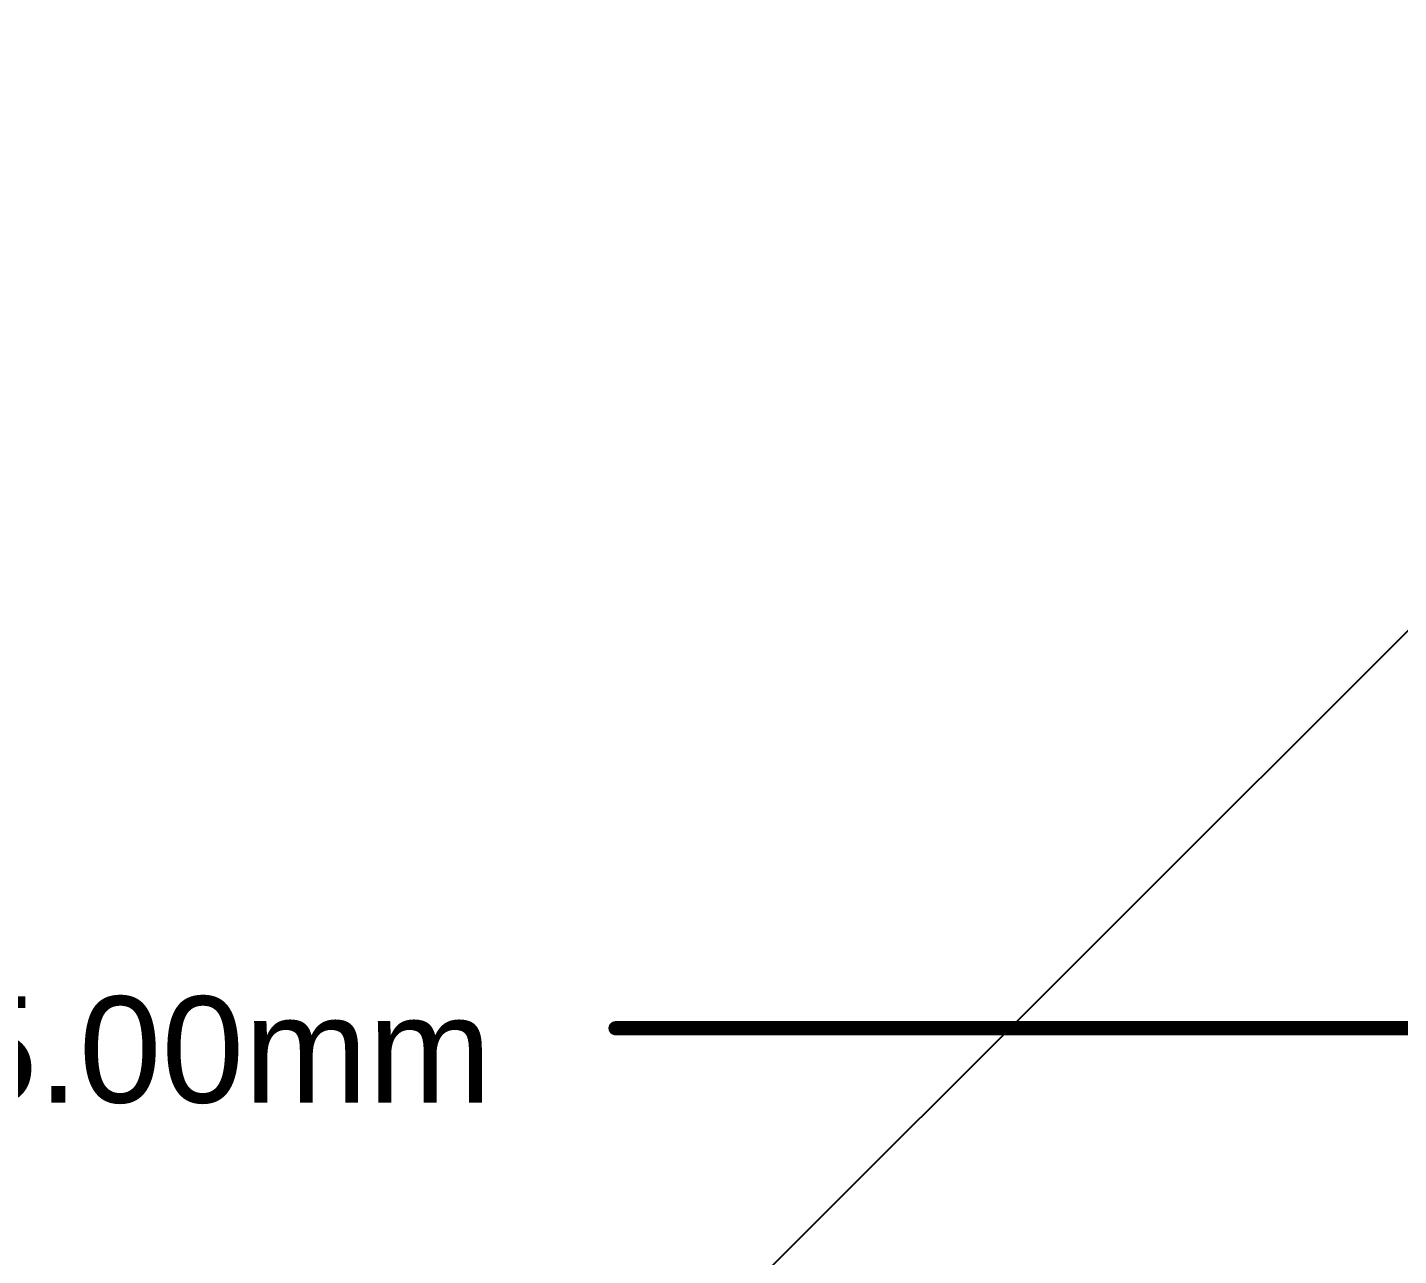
# Model space of a CAD drawing. Header units: inches. Extents: x -3 to 5437, y -3 to 5435.
# Drawn here: x 92.94 to 142.06, y 122.92 to 166.91 of the extents above; entities that cross this region are included whole.
import ezdxf

# ---------------------------------------------------------------- set-up
doc = ezdxf.new("R2010")
doc.units = ezdxf.units.IN
for name, color, linetype in [('Bottom Solder', 6, 'Continuous'), ('Dimensions', 6, 'Continuous'), ('Top Solder', 216, 'Continuous')]:
    doc.layers.add(name, color=color, linetype=linetype)
doc.styles.add('Arial', font='', dxfattribs={"height": 0.2})
doc.styles.get('Arial').set_extended_font_data('Arial')

msp = doc.modelspace()

# ---------------------------------------------------------------- linework, layer by layer
at = {"layer": 'Bottom Solder'}
msp.add_line((0.338, 3.382), (5436.901, 5435.166), dxfattribs=at)
at = {"layer": 'Dimensions'}
msp.add_lwpolyline([(114.006, 131.064, 0.508, 0.508, 0), (202.223, 131.064, 0.508, 0.508, 0)], format="xyseb", dxfattribs=at)
msp.add_lwpolyline([(113.879, 131.064, 0.254, 0.254, 1), (114.133, 131.064, 0.254, 0.254, 1)], format="xyseb", close=True, dxfattribs=at)
at = {"layer": 'Top Solder'}
msp.add_line((0.338, 3.382), (5436.901, 5435.166), dxfattribs=at)

# ---------------------------------------------------------------- texts
at = {"layer": 'Dimensions', "style": 'Arial'}
msp.add_text('205.00mm', height=3.81, dxfattribs=at).set_placement((84.424, 128.398))

doc.saveas('drawing.dxf')
